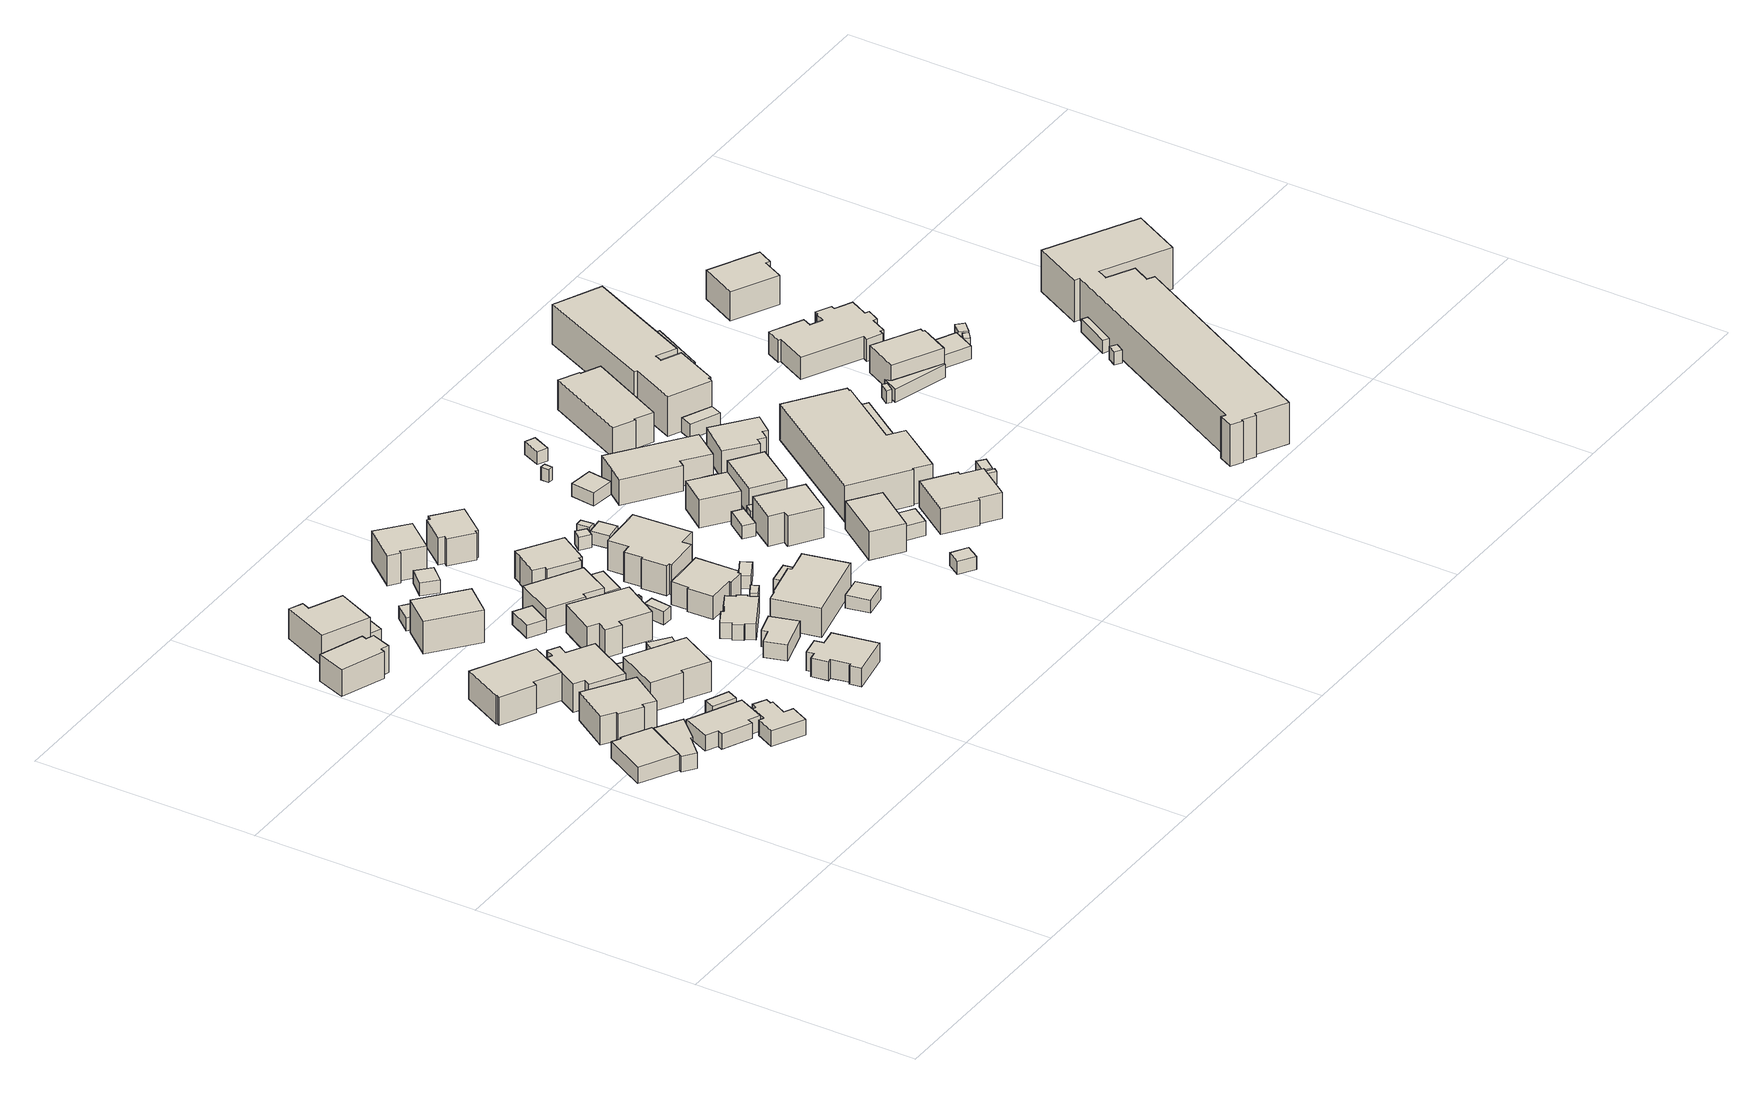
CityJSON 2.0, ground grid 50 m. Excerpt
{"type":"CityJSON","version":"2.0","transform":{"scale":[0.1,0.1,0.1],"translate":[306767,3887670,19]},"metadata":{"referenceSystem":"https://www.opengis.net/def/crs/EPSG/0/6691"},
"CityObjects":{
"building1":{"type":"Building","attributes":{"class":"3001","measuredHeight":2,"BuildingIDAttribute.prefecture":"22","BuildingIDAttribute.city":"22203","BuildingDetailAttribute.surveyYear":2015},"geometry":[{"type":"Solid","lod":"1","boundaries":[[[[0,1,2,3,4,5]],[[4,6,7,5]],[[3,8,6,4]],[[2,9,8,3]],[[1,10,9,2]],[[0,11,10,1]],[[5,7,11,0]],[[6,8,9,10,11,7]]]]}]},
"building2":{"type":"Building","attributes":{"class":"3001","measuredHeight":2,"BuildingIDAttribute.prefecture":"22","BuildingIDAttribute.city":"22203","BuildingDetailAttribute.surveyYear":2015},"geometry":[{"type":"Solid","lod":"1","boundaries":[[[[12,13,14,15,16,17]],[[16,18,19,17]],[[15,20,18,16]],[[14,21,20,15]],[[13,22,21,14]],[[12,23,22,13]],[[17,19,23,12]],[[18,20,21,22,23,19]]]]}]},
"building3":{"type":"Building","attributes":{"class":"3001","measuredHeight":2,"BuildingIDAttribute.prefecture":"22","BuildingIDAttribute.city":"22203","BuildingDetailAttribute.surveyYear":2015},"geometry":[{"type":"Solid","lod":"1","boundaries":[[[[24,25,26,27,28,29,30,31]],[[30,32,33,31]],[[29,34,32,30]],[[28,35,34,29]],[[27,36,35,28]],[[26,37,36,27]],[[25,38,37,26]],[[24,39,38,25]],[[31,33,39,24]],[[32,34,35,36,37,38,39,33]]]]}]},
"building4":{"type":"Building","attributes":{"class":"3001","measuredHeight":2,"BuildingIDAttribute.prefecture":"22","BuildingIDAttribute.city":"22203","BuildingDetailAttribute.surveyYear":2015},"geometry":[{"type":"Solid","lod":"1","boundaries":[[[[40,41,42,43,44,45,46,47]],[[46,48,49,47]],[[45,50,48,46]],[[44,51,50,45]],[[43,52,51,44]],[[42,53,52,43]],[[41,54,53,42]],[[40,55,54,41]],[[47,49,55,40]],[[48,50,51,52,53,54,55,49]]]]}]},
"building5":{"type":"Building","attributes":{"class":"3001","measuredHeight":2,"BuildingIDAttribute.prefecture":"22","BuildingIDAttribute.city":"22203","BuildingDetailAttribute.surveyYear":2015},"geometry":[{"type":"Solid","lod":"1","boundaries":[[[[56,57,58,59,60,61,62,63]],[[62,64,65,63]],[[61,66,64,62]],[[60,67,66,61]],[[59,68,67,60]],[[58,69,68,59]],[[57,70,69,58]],[[56,71,70,57]],[[63,65,71,56]],[[64,66,67,68,69,70,71,65]]]]}]},
"building6":{"type":"Building","attributes":{"class":"3001","measuredHeight":2,"BuildingIDAttribute.prefecture":"22","BuildingIDAttribute.city":"22203","BuildingDetailAttribute.surveyYear":2015},"geometry":[{"type":"Solid","lod":"1","boundaries":[[[[72,73,74,75,76,77,78,79]],[[78,80,81,79]],[[77,82,80,78]],[[76,83,82,77]],[[75,84,83,76]],[[74,85,84,75]],[[73,86,85,74]],[[72,87,86,73]],[[79,81,87,72]],[[80,82,83,84,85,86,87,81]]]]}]},
"building7":{"type":"Building","attributes":{"class":"3001","measuredHeight":2,"BuildingIDAttribute.prefecture":"22","BuildingIDAttribute.city":"22203","BuildingDetailAttribute.surveyYear":2015},"geometry":[{"type":"Solid","lod":"1","boundaries":[[[[88,89,90,91,92,93,94,95,96,97,98,99]],[[98,100,101,99]],[[97,102,100,98]],[[96,103,102,97]],[[95,104,103,96]],[[94,105,104,95]],[[93,106,105,94]],[[92,107,106,93]],[[91,108,107,92]],[[90,109,108,91]],[[89,110,109,90]],[[88,111,110,89]],[[99,101,111,88]],[[100,102,103,104,105,106,107,108,109,110,111,101]]]]}]},
"building8":{"type":"Building","attributes":{"class":"3001","measuredHeight":2,"BuildingIDAttribute.prefecture":"22","BuildingIDAttribute.city":"22203","BuildingDetailAttribute.surveyYear":2015},"geometry":[{"type":"Solid","lod":"1","boundaries":[[[[112,113,114,115,116,117,118,119,120,121]],[[120,122,123,121]],[[119,124,122,120]],[[118,125,124,119]],[[117,126,125,118]],[[116,127,126,117]],[[115,128,127,116]],[[114,129,128,115]],[[113,130,129,114]],[[112,131,130,113]],[[121,123,131,112]],[[122,124,125,126,127,128,129,130,131,123]]]]}]},
"building9":{"type":"Building","attributes":{"class":"3001","measuredHeight":2,"BuildingIDAttribute.prefecture":"22","BuildingIDAttribute.city":"22203","BuildingDetailAttribute.surveyYear":2015},"geometry":[{"type":"Solid","lod":"1","boundaries":[[[[132,133,134,135]],[[134,136,137,135]],[[133,138,136,134]],[[132,139,138,133]],[[135,137,139,132]],[[136,138,139,137]]]]}]},
"building10":{"type":"Building","attributes":{"class":"3001","measuredHeight":2,"BuildingIDAttribute.prefecture":"22","BuildingIDAttribute.city":"22203","BuildingDetailAttribute.surveyYear":2015},"geometry":[{"type":"Solid","lod":"1","boundaries":[[[[140,141,142,143,144,145]],[[144,146,147,145]],[[143,148,146,144]],[[142,149,148,143]],[[141,150,149,142]],[[140,151,150,141]],[[145,147,151,140]],[[146,148,149,150,151,147]]]]}]},
"building11":{"type":"Building","attributes":{"class":"3001","measuredHeight":2,"BuildingIDAttribute.prefecture":"22","BuildingIDAttribute.city":"22203","BuildingDetailAttribute.surveyYear":2015},"geometry":[{"type":"Solid","lod":"1","boundaries":[[[[152,153,154,155,156,157]],[[156,158,159,157]],[[155,160,158,156]],[[154,161,160,155]],[[153,162,161,154]],[[152,163,162,153]],[[157,159,163,152]],[[158,160,161,162,163,159]]]]}]},
"building12":{"type":"Building","attributes":{"class":"3001","measuredHeight":2,"BuildingIDAttribute.prefecture":"22","BuildingIDAttribute.city":"22203","BuildingDetailAttribute.surveyYear":2015},"geometry":[{"type":"Solid","lod":"1","boundaries":[[[[164,165,166,167]],[[166,168,169,167]],[[165,170,168,166]],[[164,171,170,165]],[[167,169,171,164]],[[168,170,171,169]]]]}]},
"building13":{"type":"Building","attributes":{"class":"3003","measuredHeight":2,"BuildingIDAttribute.prefecture":"22","BuildingIDAttribute.city":"22203","BuildingDetailAttribute.surveyYear":2015},"geometry":[{"type":"Solid","lod":"1","boundaries":[[[[172,173,174,175]],[[174,176,177,175]],[[173,178,176,174]],[[172,179,178,173]],[[175,177,179,172]],[[176,178,179,177]]]]}]},
"building14":{"type":"Building","attributes":{"class":"3001","measuredHeight":2,"BuildingIDAttribute.prefecture":"22","BuildingIDAttribute.city":"22203","BuildingDetailAttribute.surveyYear":2015},"geometry":[{"type":"Solid","lod":"1","boundaries":[[[[180,181,182,183]],[[182,184,185,183]],[[181,186,184,182]],[[180,187,186,181]],[[183,185,187,180]],[[184,186,187,185]]]]}]},
"building15":{"type":"Building","attributes":{"class":"3001","measuredHeight":2,"BuildingIDAttribute.prefecture":"22","BuildingIDAttribute.city":"22203","BuildingDetailAttribute.surveyYear":2015},"geometry":[{"type":"Solid","lod":"1","boundaries":[[[[188,189,190,191]],[[190,192,193,191]],[[189,194,192,190]],[[188,195,194,189]],[[191,193,195,188]],[[192,194,195,193]]]]}]},
"building16":{"type":"Building","attributes":{"class":"3003","measuredHeight":2,"BuildingIDAttribute.prefecture":"22","BuildingIDAttribute.city":"22203","BuildingDetailAttribute.surveyYear":2015},"geometry":[{"type":"Solid","lod":"1","boundaries":[[[[196,197,198,199]],[[198,200,201,199]],[[197,202,200,198]],[[196,203,202,197]],[[199,201,203,196]],[[200,202,203,201]]]]}]},
"building17":{"type":"Building","attributes":{"class":"3001","measuredHeight":2,"BuildingIDAttribute.prefecture":"22","BuildingIDAttribute.city":"22203","BuildingDetailAttribute.surveyYear":2015},"geometry":[{"type":"Solid","lod":"1","boundaries":[[[[204,205,206,207]],[[206,208,209,207]],[[205,210,208,206]],[[204,211,210,205]],[[207,209,211,204]],[[208,210,211,209]]]]}]},
"building18":{"type":"Building","attributes":{"class":"3001","measuredHeight":2,"BuildingIDAttribute.prefecture":"22","BuildingIDAttribute.city":"22203","BuildingDetailAttribute.surveyYear":2015},"geometry":[{"type":"Solid","lod":"1","boundaries":[[[[212,213,214,215,216,217,218,219]],[[218,220,221,219]],[[217,222,220,218]],[[216,223,222,217]],[[215,224,223,216]],[[214,225,224,215]],[[213,226,225,214]],[[212,227,226,213]],[[219,221,227,212]],[[220,222,223,224,225,226,227,221]]]]}]},
"building19":{"type":"Building","attributes":{"class":"3001","measuredHeight":2,"BuildingIDAttribute.prefecture":"22","BuildingIDAttribute.city":"22203","BuildingDetailAttribute.surveyYear":2015},"geometry":[{"type":"Solid","lod":"1","boundaries":[[[[228,229,230,231,232,233,234,235,236,237,238,239]],[[238,240,241,239]],[[237,242,240,238]],[[236,243,242,237]],[[235,244,243,236]],[[234,245,244,235]],[[233,246,245,234]],[[232,247,246,233]],[[231,248,247,232]],[[230,249,248,231]],[[229,250,249,230]],[[228,251,250,229]],[[239,241,251,228]],[[240,242,243,244,245,246,247,248,249,250,251,241]]]]}]},
"building20":{"type":"Building","attributes":{"class":"3001","measuredHeight":2,"BuildingIDAttribute.prefecture":"22","BuildingIDAttribute.city":"22203","BuildingDetailAttribute.surveyYear":2015},"geometry":[{"type":"Solid","lod":"1","boundaries":[[[[252,253,254,255,256,257]],[[256,258,259,257]],[[255,260,258,256]],[[254,261,260,255]],[[253,262,261,254]],[[252,263,262,253]],[[257,259,263,252]],[[258,260,261,262,263,259]]]]}]},
"building21":{"type":"Building","attributes":{"class":"3001","measuredHeight":2,"BuildingIDAttribute.prefecture":"22","BuildingIDAttribute.city":"22203","BuildingDetailAttribute.surveyYear":2015},"geometry":[{"type":"Solid","lod":"1","boundaries":[[[[264,265,266,267,268,269]],[[268,270,271,269]],[[267,272,270,268]],[[266,273,272,267]],[[265,274,273,266]],[[264,275,274,265]],[[269,271,275,264]],[[270,272,273,274,275,271]]]]}]},
"building22":{"type":"Building","attributes":{"class":"3001","measuredHeight":2,"BuildingIDAttribute.prefecture":"22","BuildingIDAttribute.city":"22203","BuildingDetailAttribute.surveyYear":2015},"geometry":[{"type":"Solid","lod":"1","boundaries":[[[[276,277,278,279]],[[278,280,281,279]],[[277,282,280,278]],[[276,283,282,277]],[[279,281,283,276]],[[280,282,283,281]]]]}]},
"building23":{"type":"Building","attributes":{"class":"3001","measuredHeight":2,"BuildingIDAttribute.prefecture":"22","BuildingIDAttribute.city":"22203","BuildingDetailAttribute.surveyYear":2015},"geometry":[{"type":"Solid","lod":"1","boundaries":[[[[284,285,286,287]],[[286,288,289,287]],[[285,290,288,286]],[[284,291,290,285]],[[287,289,291,284]],[[288,290,291,289]]]]}]},
"building24":{"type":"Building","attributes":{"class":"3001","measuredHeight":2,"BuildingIDAttribute.prefecture":"22","BuildingIDAttribute.city":"22203","BuildingDetailAttribute.surveyYear":2015},"geometry":[{"type":"Solid","lod":"1","boundaries":[[[[292,293,294,295]],[[294,296,297,295]],[[293,298,296,294]],[[292,299,298,293]],[[295,297,299,292]],[[296,298,299,297]]]]}]},
"building25":{"type":"Building","attributes":{"class":"3001","measuredHeight":2,"BuildingIDAttribute.prefecture":"22","BuildingIDAttribute.city":"22203","BuildingDetailAttribute.surveyYear":2015},"geometry":[{"type":"Solid","lod":"1","boundaries":[[[[300,301,302,303,304,305,306,307,308,309,310,311,312,313,314,315]],[[314,316,317,315]],[[313,318,316,314]],[[312,319,318,313]],[[311,320,319,312]],[[310,321,320,311]],[[309,322,321,310]],[[308,323,322,309]],[[307,324,323,308]],[[306,325,324,307]],[[305,326,325,306]],[[304,327,326,305]],[[303,328,327,304]],[[302,329,328,303]],[[301,330,329,302]],[[300,331,330,301]],[[315,317,331,300]],[[316,318,319,320,321,322,323,324,325,326,327,328,329,330,331,317]]]]}]},
"building26":{"type":"Building","attributes":{"class":"3001","measuredHeight":2,"BuildingIDAttribute.prefecture":"22","BuildingIDAttribute.city":"22203","BuildingDetailAttribute.surveyYear":2015},"geometry":[{"type":"Solid","lod":"1","boundaries":[[[[332,333,334,335,336,337]],[[336,338,339,337]],[[335,340,338,336]],[[334,341,340,335]],[[333,342,341,334]],[[332,343,342,333]],[[337,339,343,332]],[[338,340,341,342,343,339]]]]}]},
"building27":{"type":"Building","attributes":{"class":"3003","measuredHeight":2,"BuildingIDAttribute.prefecture":"22","BuildingIDAttribute.city":"22203","BuildingDetailAttribute.surveyYear":2015},"geometry":[{"type":"Solid","lod":"1","boundaries":[[[[344,345,346,347]],[[346,348,349,347]],[[345,350,348,346]],[[344,351,350,345]],[[347,349,351,344]],[[348,350,351,349]]]]}]},
"building28":{"type":"Building","attributes":{"class":"3001","measuredHeight":2,"BuildingIDAttribute.prefecture":"22","BuildingIDAttribute.city":"22203","BuildingDetailAttribute.surveyYear":2015},"geometry":[{"type":"Solid","lod":"1","boundaries":[[[[352,353,354,355,356,357,358,359,360,361]],[[360,362,363,361]],[[359,364,362,360]],[[358,365,364,359]],[[357,366,365,358]],[[356,367,366,357]],[[355,368,367,356]],[[354,369,368,355]],[[353,370,369,354]],[[352,371,370,353]],[[361,363,371,352]],[[362,364,365,366,367,368,369,370,371,363]]]]}]},
"building29":{"type":"Building","attributes":{"class":"3001","measuredHeight":2,"BuildingIDAttribute.prefecture":"22","BuildingIDAttribute.city":"22203","BuildingDetailAttribute.surveyYear":2015},"geometry":[{"type":"Solid","lod":"1","boundaries":[[[[372,373,374,375,376,377,378,379,380,381]],[[380,382,383,381]],[[379,384,382,380]],[[378,385,384,379]],[[377,386,385,378]],[[376,387,386,377]],[[375,388,387,376]],[[374,389,388,375]],[[373,390,389,374]],[[372,391,390,373]],[[381,383,391,372]],[[382,384,385,386,387,388,389,390,391,383]]]]}]},
"building30":{"type":"Building","attributes":{"class":"3001","measuredHeight":2,"BuildingIDAttribute.prefecture":"22","BuildingIDAttribute.city":"22203","BuildingDetailAttribute.surveyYear":2015},"geometry":[{"type":"Solid","lod":"1","boundaries":[[[[392,393,394,395]],[[394,396,397,395]],[[393,398,396,394]],[[392,399,398,393]],[[395,397,399,392]],[[396,398,399,397]]]]}]},
"building31":{"type":"Building","attributes":{"class":"3001","measuredHeight":2,"BuildingIDAttribute.prefecture":"22","BuildingIDAttribute.city":"22203","BuildingDetailAttribute.surveyYear":2015},"geometry":[{"type":"Solid","lod":"1","boundaries":[[[[400,401,402,403,404,405,406,407]],[[406,408,409,407]],[[405,410,408,406]],[[404,411,410,405]],[[403,412,411,404]],[[402,413,412,403]],[[401,414,413,402]],[[400,415,414,401]],[[407,409,415,400]],[[408,410,411,412,413,414,415,409]]]]}]},
"building32":{"type":"Building","attributes":{"class":"3001","measuredHeight":2,"BuildingIDAttribute.prefecture":"22","BuildingIDAttribute.city":"22203","BuildingDetailAttribute.surveyYear":2015},"geometry":[{"type":"Solid","lod":"1","boundaries":[[[[416,417,418,419,420,421,422,423,424,425]],[[424,426,427,425]],[[423,428,426,424]],[[422,429,428,423]],[[421,430,429,422]],[[420,431,430,421]],[[419,432,431,420]],[[418,433,432,419]],[[417,434,433,418]],[[416,435,434,417]],[[425,427,435,416]],[[426,428,429,430,431,432,433,434,435,427]]]]}]},
"building33":{"type":"Building","attributes":{"class":"3001","measuredHeight":2,"BuildingIDAttribute.prefecture":"22","BuildingIDAttribute.city":"22203","BuildingDetailAttribute.surveyYear":2015},"geometry":[{"type":"Solid","lod":"1","boundaries":[[[[436,437,438,439]],[[438,440,441,439]],[[437,442,440,438]],[[436,443,442,437]],[[439,441,443,436]],[[440,442,443,441]]]]}]},
"building34":{"type":"Building","attributes":{"class":"3001","measuredHeight":2,"BuildingIDAttribute.prefecture":"22","BuildingIDAttribute.city":"22203","BuildingDetailAttribute.surveyYear":2015},"geometry":[{"type":"Solid","lod":"1","boundaries":[[[[444,445,446,447,448,449,450,451,452,453,454,455]],[[454,456,457,455]],[[453,458,456,454]],[[452,459,458,453]],[[451,460,459,452]],[[450,461,460,451]],[[449,462,461,450]],[[448,463,462,449]],[[447,464,463,448]],[[446,465,464,447]],[[445,466,465,446]],[[444,467,466,445]],[[455,457,467,444]],[[456,458,459,460,461,462,463,464,465,466,467,457]]]]}]},
"building35":{"type":"Building","attributes":{"class":"3003","measuredHeight":2,"BuildingIDAttribute.prefecture":"22","BuildingIDAttribute.city":"22203","BuildingDetailAttribute.surveyYear":2015},"geometry":[{"type":"Solid","lod":"1","boundaries":[[[[468,469,470,471]],[[470,472,473,471]],[[469,474,472,470]],[[468,475,474,469]],[[471,473,475,468]],[[472,474,475,473]]]]}]},
"building36":{"type":"Building","attributes":{"class":"3003","measuredHeight":2,"BuildingIDAttribute.prefecture":"22","BuildingIDAttribute.city":"22203","BuildingDetailAttribute.surveyYear":2015},"geometry":[{"type":"Solid","lod":"1","boundaries":[[[[476,477,478,479]],[[478,480,481,479]],[[477,482,480,478]],[[476,483,482,477]],[[479,481,483,476]],[[480,482,483,481]]]]}]},
"building37":{"type":"Building","attributes":{"class":"3001","measuredHeight":2,"BuildingIDAttribute.prefecture":"22","BuildingIDAttribute.city":"22203","BuildingDetailAttribute.surveyYear":2015},"geometry":[{"type":"Solid","lod":"1","boundaries":[[[[484,485,486,487]],[[486,488,489,487]],[[485,490,488,486]],[[484,491,490,485]],[[487,489,491,484]],[[488,490,491,489]]]]}]},
"building38":{"type":"Building","attributes":{"class":"3001","measuredHeight":2,"BuildingIDAttribute.prefecture":"22","BuildingIDAttribute.city":"22203","BuildingDetailAttribute.surveyYear":2015},"geometry":[{"type":"Solid","lod":"1","boundaries":[[[[492,493,494,495]],[[494,496,497,495]],[[493,498,496,494]],[[492,499,498,493]],[[495,497,499,492]],[[496,498,499,497]]]]}]},
"building39":{"type":"Building","attributes":{"class":"3001","measuredHeight":2,"BuildingIDAttribute.prefecture":"22","BuildingIDAttribute.city":"22203","BuildingDetailAttribute.surveyYear":2015},"geometry":[{"type":"Solid","lod":"1","boundaries":[[[[500,501,502,503]],[[502,504,505,503]],[[501,506,504,502]],[[500,507,506,501]],[[503,505,507,500]],[[504,506,507,505]]]]}]},
"building40":{"type":"Building","attributes":{"class":"3001","measuredHeight":2,"BuildingIDAttribute.prefecture":"22","BuildingIDAttribute.city":"22203","BuildingDetailAttribute.surveyYear":2015},"geometry":[{"type":"Solid","lod":"1","boundaries":[[[[508,509,510,511]],[[510,512,513,511]],[[509,514,512,510]],[[508,515,514,509]],[[511,513,515,508]],[[512,514,515,513]]]]}]},
"building41":{"type":"Building","attributes":{"class":"3003","measuredHeight":2,"BuildingIDAttribute.prefecture":"22","BuildingIDAttribute.city":"22203","BuildingDetailAttribute.surveyYear":2015},"geometry":[{"type":"Solid","lod":"1","boundaries":[[[[516,517,518,519]],[[518,520,521,519]],[[517,522,520,518]],[[516,523,522,517]],[[519,521,523,516]],[[520,522,523,521]]]]}]},
"building42":{"type":"Building","attributes":{"class":"3001","measuredHeight":2,"BuildingIDAttribute.prefecture":"22","BuildingIDAttribute.city":"22203","BuildingDetailAttribute.surveyYear":2015},"geometry":[{"type":"Solid","lod":"1","boundaries":[[[[524,525,526,527,528,529]],[[528,530,531,529]],[[527,532,530,528]],[[526,533,532,527]],[[525,534,533,526]],[[524,535,534,525]],[[529,531,535,524]],[[530,532,533,534,535,531]]]]}]},
"building43":{"type":"Building","attributes":{"class":"3001","measuredHeight":2,"BuildingIDAttribute.prefecture":"22","BuildingIDAttribute.city":"22203","BuildingDetailAttribute.surveyYear":2015},"geometry":[{"type":"Solid","lod":"1","boundaries":[[[[536,537,538,539]],[[538,540,541,539]],[[537,542,540,538]],[[536,543,542,537]],[[539,541,543,536]],[[540,542,543,541]]]]}]},
"building44":{"type":"Building","attributes":{"class":"3001","measuredHeight":2,"BuildingIDAttribute.prefecture":"22","BuildingIDAttribute.city":"22203","BuildingDetailAttribute.surveyYear":2015},"geometry":[{"type":"Solid","lod":"1","boundaries":[[[[544,545,546,547]],[[546,548,549,547]],[[545,550,548,546]],[[544,551,550,545]],[[547,549,551,544]],[[548,550,551,549]]]]}]},
"building45":{"type":"Building","attributes":{"class":"3001","measuredHeight":2,"BuildingIDAttribute.prefecture":"22","BuildingIDAttribute.city":"22203","BuildingDetailAttribute.surveyYear":2015},"geometry":[{"type":"Solid","lod":"1","boundaries":[[[[552,553,554,555]],[[554,556,557,555]],[[553,558,556,554]],[[552,559,558,553]],[[555,557,559,552]],[[556,558,559,557]]]]}]},
"building46":{"type":"Building","attributes":{"class":"3003","measuredHeight":2,"BuildingIDAttribute.prefecture":"22","BuildingIDAttribute.city":"22203","BuildingDetailAttribute.surveyYear":2015},"geometry":[{"type":"Solid","lod":"1","boundaries":[[[[560,561,562,563]],[[562,564,565,563]],[[561,566,564,562]],[[560,567,566,561]],[[563,565,567,560]],[[564,566,567,565]]]]}]},
"building47":{"type":"Building","attributes":{"class":"3001","measuredHeight":2,"BuildingIDAttribute.prefecture":"22","BuildingIDAttribute.city":"22203","BuildingDetailAttribute.surveyYear":2015},"geometry":[{"type":"Solid","lod":"1","boundaries":[[[[568,569,570,571]],[[570,572,573,571]],[[569,574,572,570]],[[568,575,574,569]],[[571,573,575,568]],[[572,574,575,573]]]]}]},
"building48":{"type":"Building","attributes":{"class":"3001","measuredHeight":2,"BuildingIDAttribute.prefecture":"22","BuildingIDAttribute.city":"22203","BuildingDetailAttribute.surveyYear":2015},"geometry":[{"type":"Solid","lod":"1","boundaries":[[[[576,577,578,579]],[[578,580,581,579]],[[577,582,580,578]],[[576,583,582,577]],[[579,581,583,576]],[[580,582,583,581]]]]}]},
"building49":{"type":"Building","attributes":{"class":"3001","measuredHeight":2,"BuildingIDAttribute.prefecture":"22","BuildingIDAttribute.city":"22203","BuildingDetailAttribute.surveyYear":2015},"geometry":[{"type":"Solid","lod":"1","boundaries":[[[[584,585,586,587]],[[586,588,589,587]],[[585,590,588,586]],[[584,591,590,585]],[[587,589,591,584]],[[588,590,591,589]]]]}]},
"building50":{"type":"Building","attributes":{"class":"3001","measuredHeight":2,"BuildingIDAttribute.prefecture":"22","BuildingIDAttribute.city":"22203","BuildingDetailAttribute.surveyYear":2015},"geometry":[{"type":"Solid","lod":"1","boundaries":[[[[592,593,594,595]],[[594,596,597,595]],[[593,598,596,594]],[[592,599,598,593]],[[595,597,599,592]],[[596,598,599,597]]]]}]},
"building51":{"type":"Building","attributes":{"class":"3001","measuredHeight":2,"BuildingIDAttribute.prefecture":"22","BuildingIDAttribute.city":"22203","BuildingDetailAttribute.surveyYear":2015},"geometry":[{"type":"Solid","lod":"1","boundaries":[[[[600,601,602,603,604,605,606]],[[605,607,608,606]],[[604,609,607,605]],[[603,610,609,604]],[[602,611,610,603]],[[601,612,611,602]],[[600,613,612,601]],[[606,608,613,600]],[[607,609,610,611,612,613,608]]]]}]},
"building52":{"type":"Building","attributes":{"class":"3001","measuredHeight":2,"BuildingIDAttribute.prefecture":"22","BuildingIDAttribute.city":"22203","BuildingDetailAttribute.surveyYear":2015},"geometry":[{"type":"Solid","lod":"1","boundaries":[[[[614,615,616,617]],[[616,618,619,617]],[[615,620,618,616]],[[614,621,620,615]],[[617,619,621,614]],[[618,620,621,619]]]]}]},
"building53":{"type":"Building","attributes":{"class":"3001","measuredHeight":2,"BuildingIDAttribute.prefecture":"22","BuildingIDAttribute.city":"22203","BuildingDetailAttribute.surveyYear":2015},"geometry":[{"type":"Solid","lod":"1","boundaries":[[[[622,623,624,625,626,627,628,629]],[[628,630,631,629]],[[627,632,630,628]],[[626,633,632,627]],[[625,634,633,626]],[[624,635,634,625]],[[623,636,635,624]],[[622,637,636,623]],[[629,631,637,622]],[[630,632,633,634,635,636,637,631]]]]}]},
"building54":{"type":"Building","attributes":{"class":"3001","measuredHeight":2,"BuildingIDAttribute.prefecture":"22","BuildingIDAttribute.city":"22203","BuildingDetailAttribute.surveyYear":2015},"geometry":[{"type":"Solid","lod":"1","boundaries":[[[[638,639,640,641,642,643,644,645]],[[644,646,647,645]],[[643,648,646,644]],[[642,649,648,643]],[[641,650,649,642]],[[640,651,650,641]],[[639,652,651,640]],[[638,653,652,639]],[[645,647,653,638]],[[646,648,649,650,651,652,653,647]]]]}]},
"building55":{"type":"Building","attributes":{"class":"3001","measuredHeight":2,"BuildingIDAttribute.prefecture":"22","BuildingIDAttribute.city":"22203","BuildingDetailAttribute.surveyYear":2015},"geometry":[{"type":"Solid","lod":"1","boundaries":[[[[654,655,656,657]],[[656,658,659,657]],[[655,660,658,656]],[[654,661,660,655]],[[657,659,661,654]],[[658,660,661,659]]]]}]},
"building56":{"type":"Building","attributes":{"class":"3001","measuredHeight":2,"BuildingIDAttribute.prefecture":"22","BuildingIDAttribute.city":"22203","BuildingDetailAttribute.surveyYear":2015},"geometry":[{"type":"Solid","lod":"1","boundaries":[[[[662,663,664,665,666,667,668,669,670,671]],[[670,672,673,671]],[[669,674,672,670]],[[668,675,674,669]],[[667,676,675,668]],[[666,677,676,667]],[[665,678,677,666]],[[664,679,678,665]],[[663,680,679,664]],[[662,681,680,663]],[[671,673,681,662]],[[672,674,675,676,677,678,679,680,681,673]]]]}]},
"building57":{"type":"Building","attributes":{"class":"3001","measuredHeight":2,"BuildingIDAttribute.prefecture":"22","BuildingIDAttribute.city":"22203","BuildingDetailAttribute.surveyYear":2015},"geometry":[{"type":"Solid","lod":"1","boundaries":[[[[682,683,684,685]],[[684,686,687,685]],[[683,688,686,684]],[[682,689,688,683]],[[685,687,689,682]],[[686,688,689,687]]]]}]},
"building58":{"type":"Building","attributes":{"class":"3001","measuredHeight":2,"BuildingIDAttribute.prefecture":"22","BuildingIDAttribute.city":"22203","BuildingDetailAttribute.surveyYear":2015},"geometry":[{"type":"Solid","lod":"1","boundaries":[[[[690,691,692,693,694,695,696,697]],[[696,698,699,697]],[[695,700,698,696]],[[694,701,700,695]],[[693,702,701,694]],[[692,703,702,693]],[[691,704,703,692]],[[690,705,704,691]],[[697,699,705,690]],[[698,700,701,702,703,704,705,699]]]]}]},
"building59":{"type":"Building","attributes":{"class":"3001","measuredHeight":2,"BuildingIDAttribute.prefecture":"22","BuildingIDAttribute.city":"22203","BuildingDetailAttribute.surveyYear":2015},"geometry":[{"type":"Solid","lod":"1","boundaries":[[[[706,707,708,709]],[[708,710,711,709]],[[707,712,710,708]],[[706,713,712,707]],[[709,711,713,706]],[[710,712,713,711]]]]}]},
"building60":{"type":"Building","attributes":{"class":"3001","measuredHeight":2,"BuildingIDAttribute.prefecture":"22","BuildingIDAttribute.city":"22203","BuildingDetailAttribute.surveyYear":2015},"geometry":[{"type":"Solid","lod":"1","boundaries":[[[[714,715,716,717]],[[716,718,719,717]],[[715,720,718,716]],[[714,721,720,715]],[[717,719,721,714]],[[718,720,721,719]]]]}]},
"building61":{"type":"Building","attributes":{"class":"3003","measuredHeight":2,"BuildingIDAttribute.prefecture":"22","BuildingIDAttribute.city":"22203","BuildingDetailAttribute.surveyYear":2015},"geometry":[{"type":"Solid","lod":"1","boundaries":[[[[722,723,724,725]],[[724,726,727,725]],[[723,728,726,724]],[[722,729,728,723]],[[725,727,729,722]],[[726,728,729,727]]]]}]},
"building62":{"type":"Building","attributes":{"class":"3002","measuredHeight":2,"BuildingIDAttribute.prefecture":"22","BuildingIDAttribute.city":"22203","BuildingDetailAttribute.surveyYear":2015},"geometry":[{"type":"Solid","lod":"1","boundaries":[[[[730,731,732,733,734,735,736,737,738,739,740,741]],[[740,742,743,741]],[[739,744,742,740]],[[738,745,744,739]],[[737,746,745,738]],[[736,747,746,737]],[[735,748,747,736]],[[734,749,748,735]],[[733,750,749,734]],[[732,751,750,733]],[[731,752,751,732]],[[730,753,752,731]],[[741,743,753,730]],[[742,744,745,746,747,748,749,750,751,752,753,743]]]]}]},
"building63":{"type":"Building","attributes":{"class":"3001","measuredHeight":2,"BuildingIDAttribute.prefecture":"22","BuildingIDAttribute.city":"22203","BuildingDetailAttribute.surveyYear":2015},"geometry":[{"type":"Solid","lod":"1","boundaries":[[[[754,755,756,757]],[[756,758,759,757]],[[755,760,758,756]],[[754,761,760,755]],[[757,759,761,754]],[[758,760,761,759]]]]}]},
"building64":{"type":"Building","attributes":{"class":"3001","measuredHeight":2,"BuildingIDAttribute.prefecture":"22","BuildingIDAttribute.city":"22203","BuildingDetailAttribute.surveyYear":2015},"geometry":[{"type":"Solid","lod":"1","boundaries":[[[[762,763,764,765]],[[764,766,767,765]],[[763,768,766,764]],[[762,769,768,763]],[[765,767,769,762]],[[766,768,769,767]]]]}]},
"building65":{"type":"Building","attributes":{"class":"3003","measuredHeight":2,"BuildingIDAttribute.prefecture":"22","BuildingIDAttribute.city":"22203","BuildingDetailAttribute.surveyYear":2015},"geometry":[{"type":"Solid","lod":"1","boundaries":[[[[770,771,772,773,774]],[[773,775,776,774]],[[772,777,775,773]],[[771,778,777,772]],[[770,779,778,771]],[[774,776,779,770]],[[775,777,778,779,776]]]]}]},
"building66":{"type":"Building","attributes":{"class":"3001","measuredHeight":2,"BuildingIDAttribute.prefecture":"22","BuildingIDAttribute.city":"22203","BuildingDetailAttribute.surveyYear":2015},"geometry":[{"type":"Solid","lod":"1","boundaries":[[[[780,781,782,783,784,785]],[[784,786,787,785]],[[783,788,786,784]],[[782,789,788,783]],[[781,790,789,782]],[[780,791,790,781]],[[785,787,791,780]],[[786,788,789,790,791,787]]]]}]},
"building67":{"type":"Building","attributes":{"class":"3001","measuredHeight":2,"BuildingIDAttribute.prefecture":"22","BuildingIDAttribute.city":"22203","BuildingDetailAttribute.surveyYear":2015},"geometry":[{"type":"Solid","lod":"1","boundaries":[[[[792,793,794,795,796,797,798,799,800,801,802,803,804,805,806,807,808,809,810,811,812,813]],[[812,814,815,813]],[[811,816,814,812]],[[810,817,816,811]],[[809,818,817,810]],[[808,819,818,809]],[[807,820,819,808]],[[806,821,820,807]],[[805,822,821,806]],[[804,823,822,805]],[[803,824,823,804]],[[802,825,824,803]],[[801,826,825,802]],[[800,827,826,801]],[[799,828,827,800]],[[798,829,828,799]],[[797,830,829,798]],[[796,831,830,797]],[[795,832,831,796]],[[794,833,832,795]],[[793,834,833,794]],[[792,835,834,793]],[[813,815,835,792]],[[814,816,817,818,819,820,821,822,823,824,825,826,827,828,829,830,831,832,833,834,835,815]]]]}]},
"building68":{"type":"Building","attributes":{"class":"3003","measuredHeight":2,"BuildingIDAttribute.prefecture":"22","BuildingIDAttribute.city":"22203","BuildingDetailAttribute.surveyYear":2015},"geometry":[{"type":"Solid","lod":"1","boundaries":[[[[836,837,838,839,840]],[[839,841,842,840]],[[838,843,841,839]],[[837,844,843,838]],[[836,845,844,837]],[[840,842,845,836]],[[841,843,844,845,842]]]]}]},
"building69":{"type":"Building","attributes":{"class":"3001","measuredHeight":2,"BuildingIDAttribute.prefecture":"22","BuildingIDAttribute.city":"22203","BuildingDetailAttribute.surveyYear":2015},"geometry":[{"type":"Solid","lod":"1","boundaries":[[[[846,847,848,849]],[[848,850,851,849]],[[847,852,850,848]],[[846,853,852,847]],[[849,851,853,846]],[[850,852,853,851]]]]}]},
"building70":{"type":"Building","attributes":{"class":"3001","measuredHeight":2,"BuildingIDAttribute.prefecture":"22","BuildingIDAttribute.city":"22203","BuildingDetailAttribute.surveyYear":2015},"geometry":[{"type":"Solid","lod":"1","boundaries":[[[[854,855,856,857]],[[856,858,859,857]],[[855,860,858,856]],[[854,861,860,855]],[[857,859,861,854]],[[858,860,861,859]]]]}]},
"building71":{"type":"Building","attributes":{"class":"3001","measuredHeight":2,"BuildingIDAttribute.prefecture":"22","BuildingIDAttribute.city":"22203","BuildingDetailAttribute.surveyYear":2015},"geometry":[{"type":"Solid","lod":"1","boundaries":[[[[862,863,864,865]],[[864,866,867,865]],[[863,868,866,864]],[[862,869,868,863]],[[865,867,869,862]],[[866,868,869,867]]]]}]},
"building72":{"type":"Building","attributes":{"class":"3001","measuredHeight":2,"BuildingIDAttribute.prefecture":"22","BuildingIDAttribute.city":"22203","BuildingDetailAttribute.surveyYear":2015},"geometry":[{"type":"Solid","lod":"1","boundaries":[[[[870,871,872,873,874,875]],[[874,876,877,875]],[[873,878,876,874]],[[872,879,878,873]],[[871,880,879,872]],[[870,881,880,871]],[[875,877,881,870]],[[876,878,879,880,881,877]]]]}]},
"building73":{"type":"Building","attributes":{"class":"3002","measuredHeight":2,"BuildingIDAttribute.prefecture":"22","BuildingIDAttribute.city":"22203","BuildingDetailAttribute.surveyYear":2015},"geometry":[{"type":"Solid","lod":"1","boundaries":[[[[882,883,884,885,886,887,888,889,890,891,892,893,894,895,896,897,898,899]],[[898,900,901,899]],[[897,902,900,898]],[[896,903,902,897]],[[895,904,903,896]],[[894,905,904,895]],[[893,906,905,894]],[[892,907,906,893]],[[891,908,907,892]],[[890,909,908,891]],[[889,910,909,890]],[[888,911,910,889]],[[887,912,911,888]],[[886,913,912,887]],[[885,914,913,886]],[[884,915,914,885]],[[883,916,915,884]],[[882,917,916,883]],[[899,901,917,882]],[[900,902,903,904,905,906,907,908,909,910,911,912,913,914,915,916,917,901]]]]}]},
"building74":{"type":"Building","attributes":{"class":"3001","measuredHeight":2,"BuildingIDAttribute.prefecture":"22","BuildingIDAttribute.city":"22203","BuildingDetailAttribute.surveyYear":2015},"geometry":[{"type":"Solid","lod":"1","boundaries":[[[[918,919,920,921]],[[920,922,923,921]],[[919,924,922,920]],[[918,925,924,919]],[[921,923,925,918]],[[922,924,925,923]]]]}]}
},
"vertices":[
[177,515,4],[125,421,4],[43,465,4],[93,556,4],[113,545,4],[115,549,4],[113,545,42],[115,549,42],[93,556,42],[43,465,42],[125,421,42],[177,515,42],
[179,513,4],[237,480,4],[191,431,4],[187,433,4],[149,395,4],[122,414,4],[149,395,40],[122,414,40],[187,433,40],[191,431,40],[237,480,40],[179,513,40],
[274,609,6],[223,532,6],[197,549,6],[191,541,6],[143,572,6],[147,578,6],[118,596,6],[171,676,6],[118,596,72],[171,676,72],[147,578,72],[143,572,72],[191,541,72],[197,549,72],[223,532,72],[274,609,72],
[0,1111,7],[24,1175,7],[122,1139,7],[118,1128,7],[136,1122,7],[120,1078,7],[102,1084,7],[98,1074,7],[102,1084,69],[98,1074,69],[120,1078,69],[136,1122,69],[118,1128,69],[122,1139,69],[24,1175,69],[0,1111,69],
[353,419,4],[325,360,4],[300,372,4],[295,360,4],[231,390,4],[236,401,4],[209,414,4],[238,474,4],[209,414,40],[238,474,40],[236,401,40],[231,390,40],[295,360,40],[300,372,40],[325,360,40],[353,419,40],
[254,825,9],[209,739,9],[151,769,9],[145,758,9],[71,796,9],[75,803,9],[72,804,9],[119,895,9],[72,804,74],[119,895,74],[75,803,74],[71,796,74],[145,758,74],[151,769,74],[209,739,74],[254,825,74],
[291,314,3],[312,355,3],[322,350,3],[340,386,3],[346,383,3],[352,395,3],[381,380,3],[375,368,3],[380,365,3],[361,329,3],[381,319,3],[361,279,3],[381,319,39],[361,279,39],[361,329,39],[380,365,39],[375,368,39],[381,380,39],[352,395,39],[346,383,39],[340,386,39],[322,350,39],[312,355,39],[291,314,39],
[240,793,7],[251,787,7],[261,805,7],[286,791,7],[274,771,7],[331,739,7],[272,633,7],[201,673,7],[210,688,7],[188,700,7],[210,688,73],[188,700,73],[201,673,73],[272,633,73],[331,739,73],[274,771,73],[286,791,73],[261,805,73],[251,787,73],[240,793,73],
[311,459,5],[321,482,5],[371,460,5],[360,436,5],[371,460,35],[360,436,35],[321,482,35],[311,459,35],
[115,1302,11],[145,1288,11],[137,1270,11],[210,1237,11],[171,1151,11],[68,1198,11],[171,1151,80],[68,1198,80],[210,1237,80],[137,1270,80],[145,1288,80],[115,1302,80],
[439,598,6],[392,512,6],[334,545,6],[330,538,6],[266,574,6],[317,666,6],[266,574,75],[317,666,75],[330,538,75],[334,545,75],[392,512,75],[439,598,75],
[367,670,8],[353,648,8],[317,670,8],[331,693,8],[317,670,41],[331,693,41],[353,648,41],[367,670,41],
[198,1208,11],[222,1198,11],[199,1143,11],[175,1153,11],[199,1143,41],[175,1153,41],[222,1198,41],[198,1208,41],
[352,1032,11],[301,972,11],[205,1051,11],[256,1112,11],[205,1051,87],[256,1112,87],[301,972,87],[352,1032,87],
[285,1156,12],[303,1141,12],[274,1107,12],[256,1122,12],[274,1107,42],[256,1122,42],[303,1141,42],[285,1156,42],
[418,666,7],[433,685,7],[475,653,7],[460,634,7],[475,653,37],[460,634,37],[433,685,37],[418,666,37],
[395,889,11],[357,910,11],[384,959,11],[422,938,11],[384,959,41],[422,938,41],[357,910,41],[395,889,41],
[535,787,8],[484,703,8],[421,741,8],[413,728,8],[382,747,8],[395,769,8],[373,782,8],[419,858,8],[373,782,73],[419,858,73],[395,769,73],[382,747,73],[413,728,73],[421,741,73],[484,703,73],[535,787,73],
[559,273,5],[555,299,5],[561,300,5],[553,341,5],[544,339,5],[538,376,5],[555,379,5],[552,395,5],[594,403,5],[598,383,5],[635,389,5],[653,290,5],[635,389,48],[653,290,48],[598,383,48],[594,403,48],[552,395,48],[555,379,48],[538,376,48],[544,339,48],[553,341,48],[561,300,48],[555,299,48],[559,273,48],
[559,441,7],[545,489,7],[579,499,7],[575,512,7],[626,527,7],[644,466,7],[626,527,44],[644,466,44],[575,512,44],[579,499,44],[545,489,44],[559,441,44],
[565,909,9],[525,837,9],[485,860,9],[479,851,9],[403,894,9],[448,975,9],[403,894,59],[448,975,59],[479,851,59],[485,860,59],[525,837,59],[565,909,59],
[408,1199,10],[438,1171,10],[407,1137,10],[377,1165,10],[407,1137,40],[377,1165,40],[438,1171,40],[408,1199,40],
[545,759,8],[569,757,8],[564,710,8],[540,712,8],[564,710,38],[540,712,38],[569,757,38],[545,759,38],
[532,791,8],[538,801,8],[567,785,8],[562,775,8],[567,785,38],[562,775,38],[538,801,38],[532,791,38],
[588,531,9],[577,550,9],[574,549,9],[563,570,9],[567,573,9],[555,594,9],[591,613,9],[594,607,9],[609,616,9],[608,618,9],[642,636,9],[652,616,9],[656,618,9],[667,599,9],[664,597,9],[674,577,9],[664,597,45],[674,577,45],[667,599,45],[656,618,45],[652,616,45],[642,636,45],[608,618,45],[609,616,45],[594,607,45],[591,613,45],[555,594,45],[567,573,45],[563,570,45],[574,549,45],[577,550,45],[588,531,45],
[446,1192,9],[403,1227,9],[398,1221,9],[376,1238,9],[435,1310,9],[499,1257,9],[435,1310,78],[499,1257,78],[376,1238,78],[398,1221,78],[403,1227,78],[446,1192,78],
[562,902,9],[595,883,9],[561,823,9],[528,841,9],[561,823,43],[528,841,43],[595,883,43],[562,902,43],
[515,1022,9],[518,1025,9],[528,1042,9],[619,985,9],[578,920,9],[572,924,9],[567,916,9],[505,956,9],[509,962,9],[487,977,9],[509,962,72],[487,977,72],[505,956,72],[567,916,72],[572,924,72],[578,920,72],[619,985,72],[528,1042,72],[518,1025,72],[515,1022,72],
[703,739,10],[707,644,10],[701,643,10],[701,636,10],[665,635,10],[665,640,10],[604,638,10],[601,696,10],[607,696,10],[606,735,10],[607,696,63],[606,735,63],[601,696,63],[604,638,63],[665,640,63],[665,635,63],[701,636,63],[701,643,63],[707,644,63],[703,739,63],
[687,587,11],[679,602,11],[705,616,11],[713,601,11],[705,616,41],[713,601,41],[679,602,41],[687,587,41],
[641,532,8],[665,537,8],[664,539,8],[749,558,8],[751,550,8],[807,562,8],[828,464,8],[663,428,8],[828,464,75],[663,428,75],[807,562,75],[751,550,75],[749,558,75],[664,539,75],[665,537,75],[641,532,75],
[533,1246,8],[539,1241,8],[546,1250,8],[604,1204,8],[554,1141,8],[549,1145,8],[545,1139,8],[496,1177,8],[502,1185,8],[491,1193,8],[502,1185,71],[491,1193,71],[496,1177,71],[545,1139,71],[549,1145,71],[554,1141,71],[604,1204,71],[546,1250,71],[539,1241,71],[533,1246,71],
[826,453,8],[836,401,8],[785,392,8],[775,444,8],[785,392,38],[775,444,38],[836,401,38],[826,453,38],
[757,780,9],[717,778,9],[719,758,9],[637,753,9],[637,759,9],[629,759,9],[625,815,9],[631,815,9],[628,856,9],[649,858,9],[646,904,9],[749,910,9],[646,904,78],[749,910,78],[649,858,78],[628,856,78],[631,815,78],[625,815,78],[629,759,78],[637,759,78],[637,753,78],[719,758,78],[717,778,78],[757,780,78],
[766,678,10],[778,656,10],[734,632,10],[722,654,10],[734,632,40],[722,654,40],[778,656,40],[766,678,40],
[800,600,9],[805,572,9],[755,563,9],[749,591,9],[755,563,39],[749,591,39],[805,572,39],[800,600,39],
[697,972,9],[676,988,9],[691,1007,9],[711,991,9],[691,1007,39],[711,991,39],[676,988,39],[697,972,39],
[745,985,9],[750,945,9],[712,940,9],[707,981,9],[712,940,39],[707,981,39],[750,945,39],[745,985,39],
[733,989,9],[717,988,9],[714,1016,9],[730,1017,9],[714,1016,39],[730,1017,39],[717,988,39],[733,989,39],
[986,319,10],[1005,348,10],[1040,327,10],[1021,297,10],[1040,327,40],[1021,297,40],[1005,348,40],[986,319,40],
[896,722,11],[873,738,11],[905,783,11],[927,768,11],[905,783,41],[927,768,41],[873,738,41],[896,722,41],
[1011,679,11],[960,606,11],[897,650,11],[905,662,11],[877,681,11],[920,743,11],[877,681,81],[920,743,81],[905,662,81],[897,650,81],[960,606,81],[1011,679,81],
[1007,587,11],[1071,541,11],[1002,445,11],[938,490,11],[1002,445,76],[938,490,76],[1071,541,76],[1007,587,76],
[936,739,14],[922,749,14],[936,767,14],[949,757,14],[936,767,44],[949,757,44],[922,749,44],[936,739,44],
[861,828,12],[905,886,12],[974,834,12],[931,776,12],[974,834,77],[931,776,77],[905,886,77],[861,828,77],
[820,1043,12],[827,1097,12],[880,1090,12],[873,1036,12],[880,1090,42],[873,1036,42],[827,1097,42],[820,1043,42],
[851,1156,16],[839,1157,16],[840,1175,16],[852,1174,16],[840,1175,46],[852,1174,46],[839,1157,46],[851,1156,46],
[1092,480,14],[1065,440,14],[1028,465,14],[1055,505,14],[1028,465,48],[1055,505,48],[1065,440,48],[1092,480,48],
[974,889,16],[999,871,16],[976,840,16],[951,858,16],[976,840,46],[951,858,46],[999,871,46],[974,889,46],
[1006,854,16],[1071,809,16],[1010,721,16],[945,766,16],[1010,721,78],[945,766,78],[1071,809,78],[1006,854,78],
[1064,954,13],[1019,894,13],[964,936,13],[954,922,13],[847,1001,13],[873,1036,13],[902,1075,13],[873,1036,72],[902,1075,72],[847,1001,72],[954,922,72],[964,936,72],[1019,894,72],[1064,954,72],
[901,1197,18],[879,1207,18],[897,1247,18],[919,1237,18],[897,1247,48],[919,1237,48],[879,1207,48],[901,1197,48],
[1143,502,15],[1210,455,15],[1206,449,15],[1247,420,15],[1193,344,15],[1153,373,15],[1149,368,15],[1082,416,15],[1149,368,75],[1082,416,75],[1153,373,75],[1193,344,75],[1247,420,75],[1206,449,75],[1210,455,75],[1143,502,75],
[1162,877,18],[1130,837,18],[1121,845,18],[1108,828,18],[1093,839,18],[1083,827,18],[1022,876,18],[1077,944,18],[1022,876,84],[1077,944,84],[1083,827,84],[1093,839,84],[1108,828,84],[1121,845,84],[1130,837,84],[1162,877,84],
[1228,455,19],[1209,470,19],[1223,489,19],[1243,475,19],[1223,489,49],[1243,475,49],[1209,470,49],[1228,455,49],
[1217,623,16],[1251,599,16],[1177,493,16],[1143,517,16],[1141,514,16],[1022,597,16],[1202,855,16],[1318,773,16],[1314,766,16],[1316,765,16],[1314,766,99],[1316,765,99],[1318,773,99],[1202,855,99],[1022,597,99],[1141,514,99],[1143,517,99],[1177,493,99],[1251,599,99],[1217,623,99],
[1292,423,18],[1286,414,18],[1267,427,18],[1273,436,18],[1267,427,48],[1273,436,48],[1286,414,48],[1292,423,48],
[1062,1273,20],[1107,1251,20],[1105,1248,20],[1147,1228,20],[1062,1055,20],[1022,1075,20],[1020,1071,20],[974,1094,20],[1020,1071,89],[974,1094,89],[1022,1075,89],[1062,1055,89],[1147,1228,89],[1105,1248,89],[1107,1251,89],[1062,1273,89],
[1291,427,18],[1274,440,18],[1295,468,18],[1312,454,18],[1295,468,48],[1312,454,48],[1274,440,48],[1291,427,48],
[1182,997,22],[1171,971,22],[1105,999,22],[1117,1026,22],[1105,999,56],[1117,1026,56],[1171,971,56],[1182,997,56],
[1249,602,22],[1218,623,22],[1317,764,22],[1348,743,22],[1317,764,59],[1348,743,59],[1218,623,59],[1249,602,59],
[1135,1138,23],[1129,1141,23],[1249,1401,23],[1354,1352,23],[1243,1114,23],[1199,1135,23],[1192,1119,23],[1235,1099,23],[1191,1005,23],[1187,1007,23],[1182,997,23],[1089,1040,23],[1182,997,115],[1089,1040,115],[1187,1007,115],[1191,1005,115],[1235,1099,115],[1192,1119,115],[1199,1135,115],[1243,1114,115],[1354,1352,115],[1249,1401,115],[1129,1141,115],[1135,1138,115],
[1420,735,22],[1410,742,22],[1425,761,22],[1434,754,22],[1425,761,52],[1434,754,52],[1410,742,52],[1420,735,52],
[1343,1232,24],[1358,1224,24],[1299,1107,24],[1285,1114,24],[1299,1107,54],[1285,1114,54],[1358,1224,54],[1343,1232,54],
[1551,697,22],[1548,693,22],[1423,729,22],[1442,765,22],[1446,752,22],[1442,765,52],[1446,752,52],[1423,729,52],[1548,693,52],[1551,697,52],
[1551,697,24],[1446,752,24],[1484,825,24],[1585,771,24],[1581,764,24],[1585,762,24],[1581,764,87],[1585,762,87],[1585,771,87],[1484,825,87],[1446,752,87],[1551,697,87],
[1393,925,24],[1427,992,24],[1422,994,24],[1438,1026,24],[1510,990,24],[1501,971,24],[1528,958,24],[1539,979,24],[1541,978,24],[1545,986,24],[1578,969,24],[1574,961,24],[1612,942,24],[1592,902,24],[1601,898,24],[1587,871,24],[1578,875,24],[1560,839,24],[1553,843,24],[1548,834,24],[1515,850,24],[1520,860,24],[1515,850,75],[1520,860,75],[1548,834,75],[1553,843,75],[1560,839,75],[1578,875,75],[1587,871,75],[1601,898,75],[1592,902,75],[1612,942,75],[1574,961,75],[1578,969,75],[1545,986,75],[1541,978,75],[1539,979,75],[1528,958,75],[1501,971,75],[1510,990,75],[1438,1026,75],[1422,994,75],[1427,992,75],[1393,925,75],
[1586,764,25],[1652,731,25],[1627,682,25],[1561,714,25],[1585,762,25],[1561,714,55],[1585,762,55],[1627,682,55],[1652,731,55],[1586,764,55],
[1650,698,25],[1642,708,25],[1657,721,25],[1665,711,25],[1657,721,55],[1665,711,55],[1642,708,55],[1650,698,55],
[1669,714,25],[1655,729,25],[1675,749,25],[1690,734,25],[1675,749,55],[1690,734,55],[1655,729,55],[1669,714,55],
[1778,432,17],[1764,441,17],[1776,460,17],[1790,451,17],[1776,460,47],[1790,451,47],[1764,441,47],[1778,432,47],
[1645,1173,26],[1627,1139,26],[1618,1143,26],[1595,1097,26],[1495,1148,26],[1536,1228,26],[1495,1148,93],[1536,1228,93],[1595,1097,93],[1618,1143,93],[1627,1139,93],[1645,1173,93],
[1705,8,17],[1637,44,17],[1633,38,17],[1604,54,17],[1602,49,17],[1577,63,17],[1593,94,17],[1602,89,17],[1864,581,17],[1852,587,17],[1910,697,17],[2107,592,17],[2051,485,17],[1905,563,17],[1893,540,17],[1951,509,17],[1930,470,17],[1946,461,17],[1930,470,113],[1946,461,113],[1951,509,113],[1893,540,113],[1905,563,113],[2051,485,113],[2107,592,113],[1910,697,113],[1852,587,113],[1864,581,113],[1602,89,113],[1593,94,113],[1577,63,113],[1602,49,113],[1604,54,113],[1633,38,113],[1637,44,113],[1705,8,113],
[1799,474,18],[1786,481,18],[1828,556,18],[1841,549,18],[1828,556,48],[1841,549,48],[1786,481,48],[1799,474,48]
]}
